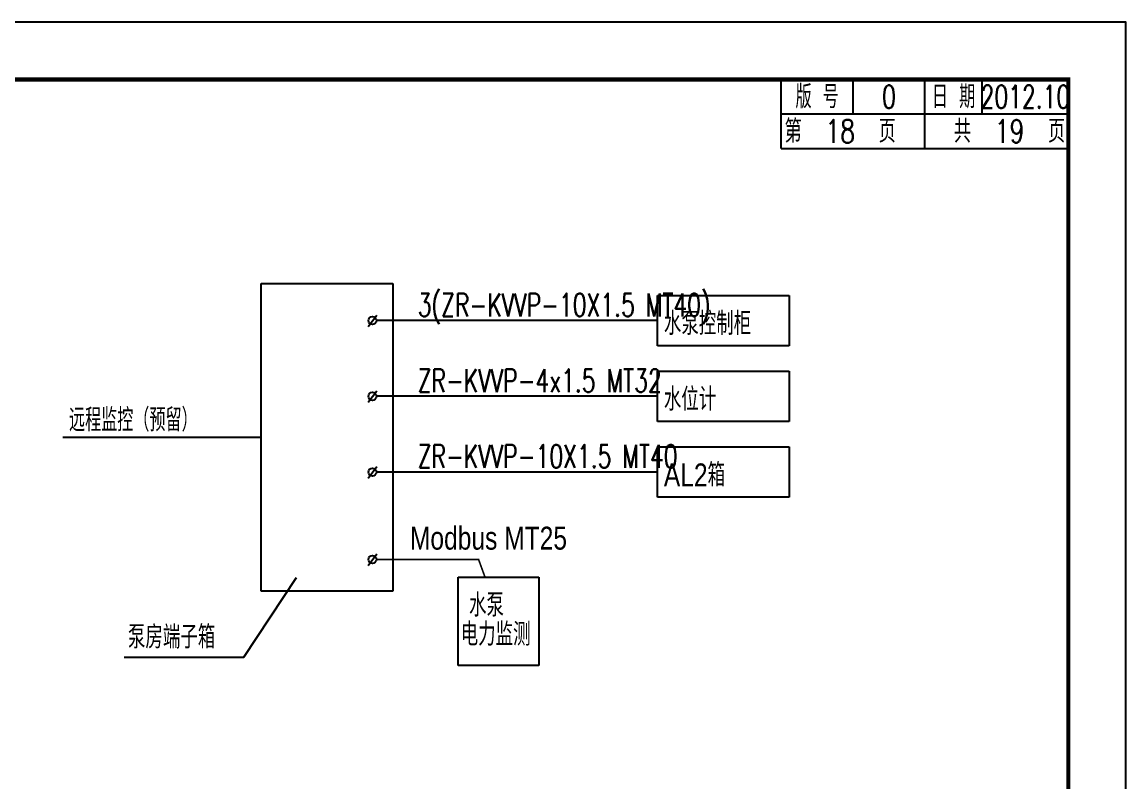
# Model space of a CAD drawing. Header units: millimetres. Extents: x 210068 to 672068, y -299976 to -107099.
# Drawn here: x 652853 to 672068, y -277722 to -264492 of the extents above; entities that cross this region are included whole.
import ezdxf
from ezdxf.enums import TextEntityAlignment as Align

# ---------------------------------------------------------------- set-up
doc = ezdxf.new("R2010")
doc.units = ezdxf.units.MM
doc.header["$LTSCALE"] = 1000
doc.header["$MEASUREMENT"] = 0
for name, color, linetype in [('3', 4, 'Continuous'), ('T-EQUP-LIST-PLAN', 3, 'Continuous'), ('文字', 7, 'Continuous'), ('次轮廓线', 7, 'Continuous')]:
    doc.layers.add(name, color=color, linetype=linetype)
doc.styles.add('fsd', font='mon.shx', dxfattribs={"width": 0.8, "bigfont": 'fsd.shx'})
doc.styles.add('IDQSTYLE', font='simplex1.shx', dxfattribs={"width": 0.7, "bigfont": 'hztxt.shx'})
doc.styles.get("Standard").update_dxf_attribs({"font": 'simplex1.shx', "width": 0.7, "bigfont": 'HZTXT.shx'})

# ---------------------------------------------------------------- blocks, each defined once
blk = doc.blocks.new('series')
at = {"width": 0.75}
for tag, height, p in [('页码', 4, (-35, -19)), ('图名', 5, (-220, -282)), ('图号', 5, (-20, -282))]:
    blk.add_attdef(tag, text='', height=height, dxfattribs=at).set_placement(p, align=Align.MIDDLE_CENTER)

msp = doc.modelspace()

# ---------------------------------------------------------------- linework, layer by layer
for p, q in [((657012.9, -269044.6, -8143.6), (659305.5, -269044.6, -8143.6)), ((657012.9, -274402.1, -8143.6), (657012.9, -269044.6, -8143.6)), ((659305.5, -269044.6, -8143.6), (659305.5, -274402.1, -8143.6)), ((663911.5, -269252.8, -8143.6), (666204.2, -269252.8, -8143.6)), ((663911.5, -270126.8, -8143.6), (663911.5, -269252.8, -8143.6)), ((666204.2, -269252.8, -8143.6), (666204.2, -270126.8, -8143.6)), ((658875.4, -269794), (659028.8, -269594.6)), ((663911.5, -269689.8, -8143.6), (659021.4, -269689.8, -8143.6)), ((666204.2, -270126.8, -8143.6), (663911.5, -270126.8, -8143.6)), ((663911.5, -270571.1, -8143.6), (666204.2, -270571.1, -8143.6)), ((663911.5, -271445.2, -8143.6), (663911.5, -270571.1, -8143.6)), ((666204.2, -270571.1, -8143.6), (666204.2, -271445.2, -8143.6)), ((658875.4, -271112.3), (659028.8, -270912.9)), ((663911.5, -271008.1, -8143.6), (659021.4, -271008.1, -8143.6)), ((666204.2, -271445.2, -8143.6), (663911.5, -271445.2, -8143.6)), ((657012.9, -271723.3, -8143.6), (653564, -271723.3, -8143.6)), ((663911.5, -271889.4, -8143.6), (666204.2, -271889.4, -8143.6)), ((663911.5, -272763.5, -8143.6), (663911.5, -271889.4, -8143.6)), ((666204.2, -271889.4, -8143.6), (666204.2, -272763.5, -8143.6)), ((658875.4, -272430.6), (659028.8, -272231.2)), ((663911.5, -272326.4, -8143.6), (659021.4, -272326.4, -8143.6)), ((666204.2, -272763.5, -8143.6), (663911.5, -272763.5, -8143.6)), ((658875.4, -273952), (659028.8, -273752.7)), ((660442.6, -274155.8, -8143.6), (661846.8, -274155.8, -8143.6)), ((660442.6, -275694.5, -8143.6), (660442.6, -274155.8, -8143.6)), ((661846.8, -274155.8, -8143.6), (661846.8, -275694.5, -8143.6)), ((659305.5, -274402.1, -8143.6), (657012.9, -274402.1, -8143.6)), ((661846.8, -275694.5, -8143.6), (660442.6, -275694.5, -8143.6))]:
    msp.add_line(p, q)
msp.add_lwpolyline([(672068.5, -294191.9), (672068.5, -264491.9), (630068.5, -264491.9), (630068.5, -294191.9)], close=True)
at = {"const_width": 70}
msp.add_lwpolyline([(671068.5, -265491.9), (633068.5, -265491.9), (633068.5, -293191.9), (671068.5, -293191.9), (671068.5, -265491.9)], dxfattribs=at)
at = {"const_width": 28, "elevation": -8143.6}
msp.add_lwpolyline([(660911.5, -274155.8), (660799.5, -273847.9), (659018.4, -273847.9)], dxfattribs=at)
for centre in [(658951.4, -269689.8, -8143.6), (658951.4, -271008.1, -8143.6), (658951.4, -272326.4, -8143.6), (658951.4, -273847.9, -8143.6)]:
    msp.add_circle(centre, 70)
at = {"layer": '3', "color": 3}
for p, q in [((656714.9, -275549), (657633, -274163.6)), ((654629.9, -275549), (656714.9, -275549))]:
    msp.add_line(p, q, dxfattribs=at)
at = {"layer": '次轮廓线'}
for p, q in [((666068.5, -266691.9), (666068.5, -265491.9)), ((667318.5, -266091.9), (667318.5, -265491.9)), ((668568.5, -266091.9), (668568.5, -265491.9)), ((669568.5, -266091.9), (669568.5, -265491.9)), ((666068.5, -266091.9), (671068.5, -266091.9)), ((668568.5, -266691.9), (668568.5, -266091.9)), ((666068.5, -266691.9), (671068.5, -266691.9))]:
    msp.add_line(p, q, dxfattribs=at)

# ---------------------------------------------------------------- block references
ref = msp.add_blockref('series', (672068.5, -264491.9), dxfattribs=dict(xscale=100, yscale=100, zscale=100))
ref.add_attrib('页码', '第  18  页    共  19  页', dxfattribs={"height": 400, "width": 0.75}).set_placement((668568.5, -266391.9), align=Align.MIDDLE_CENTER)

# ---------------------------------------------------------------- texts
at = {"layer": '3', "color": 3}
for s, style, width, p in [('水泵控制柜', 'fsd', 0.8, (664025, -269940.4, -8143.6)), ('水位计', 'fsd', 0.8, (664025, -271258.7, -8143.6)), ('远程监控（预留）', 'IDQSTYLE', 0.7, (653669.8, -271619.3, -8143.6)), ('AL2箱', 'fsd', 0.8, (664025, -272577, -8143.6)), ('Modbus MT25', 'fsd', 0.8, (659604.4, -273677.4, -6786.4)), ('水泵', 'fsd', 0.8, (660633.5, -274843.4, -8143.6)), ('泵房端子箱', 'fsd', 0.8, (654695.9, -275398.6, -8143.6)), ('电力监测', 'fsd', 0.8, (660488.4, -275351, -8143.6))]:
    msp.add_text(s, height=400, dxfattribs=dict(at, style=style, width=width)).set_placement(p)
at = {"layer": 'T-EQUP-LIST-PLAN', "color": 3, "style": 'IDQSTYLE', "width": 0.7}
for s, p in [('3(ZR-KVVP-10X1.5 MT40)', (659740.1, -269615.6)), ('ZR-KVVP-4x1.5 MT32', (659740.1, -270933.9)), ('ZR-KVVP-10X1.5 MT40', (659740.1, -272252.2))]:
    msp.add_text(s, height=400, dxfattribs=at).set_placement(p)
at = {"layer": '文字', "width": 0.7}
for s, p in [('版 号', (666693.5, -265791.9)), ('日 期', (669068.5, -265791.9)), ('0', (667943.5, -265791.9)), ('2012.10', (670318.5, -265791.9))]:
    msp.add_text(s, height=400, dxfattribs=at).set_placement(p, align=Align.MIDDLE_CENTER)

doc.saveas('drawing.dxf')
